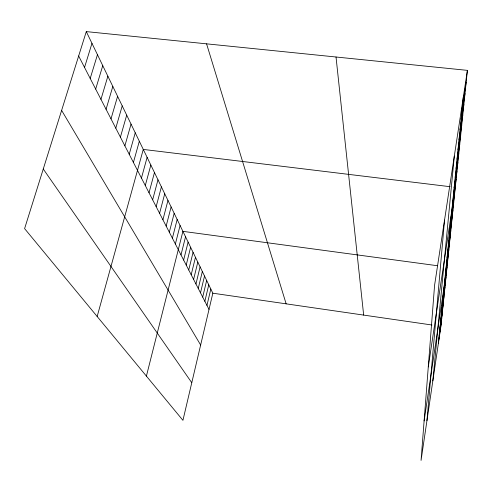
<?xml version="1.0" encoding="UTF-8"?>
<svg xmlns="http://www.w3.org/2000/svg" width="492" height="492" viewBox="0 0 492 492"><rect width="100%" height="100%" fill="white"/><g stroke="black" fill="none" stroke-linecap="round" stroke-linejoin="round"><path stroke-width="0.74" d="M426.939 420.672L444.54 220.072M432.831 380.9L454.319 156.056M438.384 343.354L463.353 96.862M467.4 70.368L440.912 326.307L421.06 460.395L434.571 285.366L467.4 70.368L86.291 31.605L24.6 228.62L182.932 420.334L212.833 293.201L86.291 31.605M444.7 281.018L447.634 261.363M424.104 420.955L447.05 267.021M443.643 291.492L446.502 272.26M443.144 296.399L445.973 277.377M442.659 301.196L445.457 282.365M442.185 305.87L444.952 287.236M441.724 310.434L444.461 291.99M441.269 314.886L443.981 296.633M440.832 319.24L443.513 301.166M440.401 323.49L443.052 305.594M439.977 327.647L442.603 309.929M439.565 331.706L442.167 314.16M439.165 335.679L441.742 318.299M438.772 339.56L441.318 322.346M453.507 194.063L456.982 171.019M452.702 202.052L456.127 179.303M428.28 366.909L455.297 187.329L453.821 187.151M451.158 217.273L454.491 195.109M450.42 224.537L453.71 202.649M449.706 231.572L452.954 209.955M449.018 238.405L452.216 217.052M448.347 245.028L451.508 223.934M447.695 251.461L450.813 230.625M447.062 257.716L450.143 237.119M446.447 263.786L449.485 243.435M445.85 269.69L448.852 249.579M445.266 275.428L448.237 255.551M462.197 108.271L466.176 82.164M461.084 119.249L465.002 93.517M460.014 129.82L463.87 104.452M458.987 140.005L462.781 114.993M457.99 149.82L461.73 125.159M457.031 159.291L460.715 134.974M456.102 168.436L459.731 144.445M455.211 177.268L458.784 153.602M454.344 185.804L457.868 162.452M206.96 305.384L210.822 289.044M202.698 297.106L206.671 280.465M204.85 301.288L208.768 284.8M200.496 292.826L204.524 276.037M195.951 283.989L200.096 266.879M198.251 288.46L202.335 271.51M193.602 279.419L197.809 262.144M191.191 274.745L195.465 257.304M186.216 265.065L190.619 247.285M188.731 269.96L193.067 252.353M183.633 260.053L188.11 242.101M180.995 254.924L185.539 236.787M146.407 376.103L182.907 231.351L437.659 265.754M175.373 243.995L180.072 225.484M172.385 238.183L177.163 219.469M169.31 232.212L174.18 213.3M166.155 226.08L171.111 206.96M162.913 219.783L167.963 200.447M159.586 213.313L164.728 193.762M156.161 206.658L161.401 186.886M152.643 199.813L157.981 179.814M149.021 192.772L154.463 172.544M145.288 185.527L150.841 165.06M141.45 178.061L147.114 157.354M97.164 316.485L143.277 149.42L450.137 186.702M133.418 162.446L139.322 141.241M129.212 154.279L135.245 132.815M124.876 145.847L131.038 124.119M120.399 137.151L126.702 115.153M115.78 128.166L122.219 105.891M111.001 118.886L117.594 96.327M106.063 109.285L112.816 86.438M100.958 99.366L107.871 76.217M95.676 89.089L102.754 65.645M90.202 78.456L97.459 54.698M84.532 67.435L91.973 43.358M212.833 293.201L431.982 325.009M43.265 169.014L191.775 382.727M61.623 110.386L200.644 345.021M78.652 56.002L209.02 309.394M206.572 43.837L286.141 303.841M336.024 57.004L363.662 315.095"/></g></svg>
